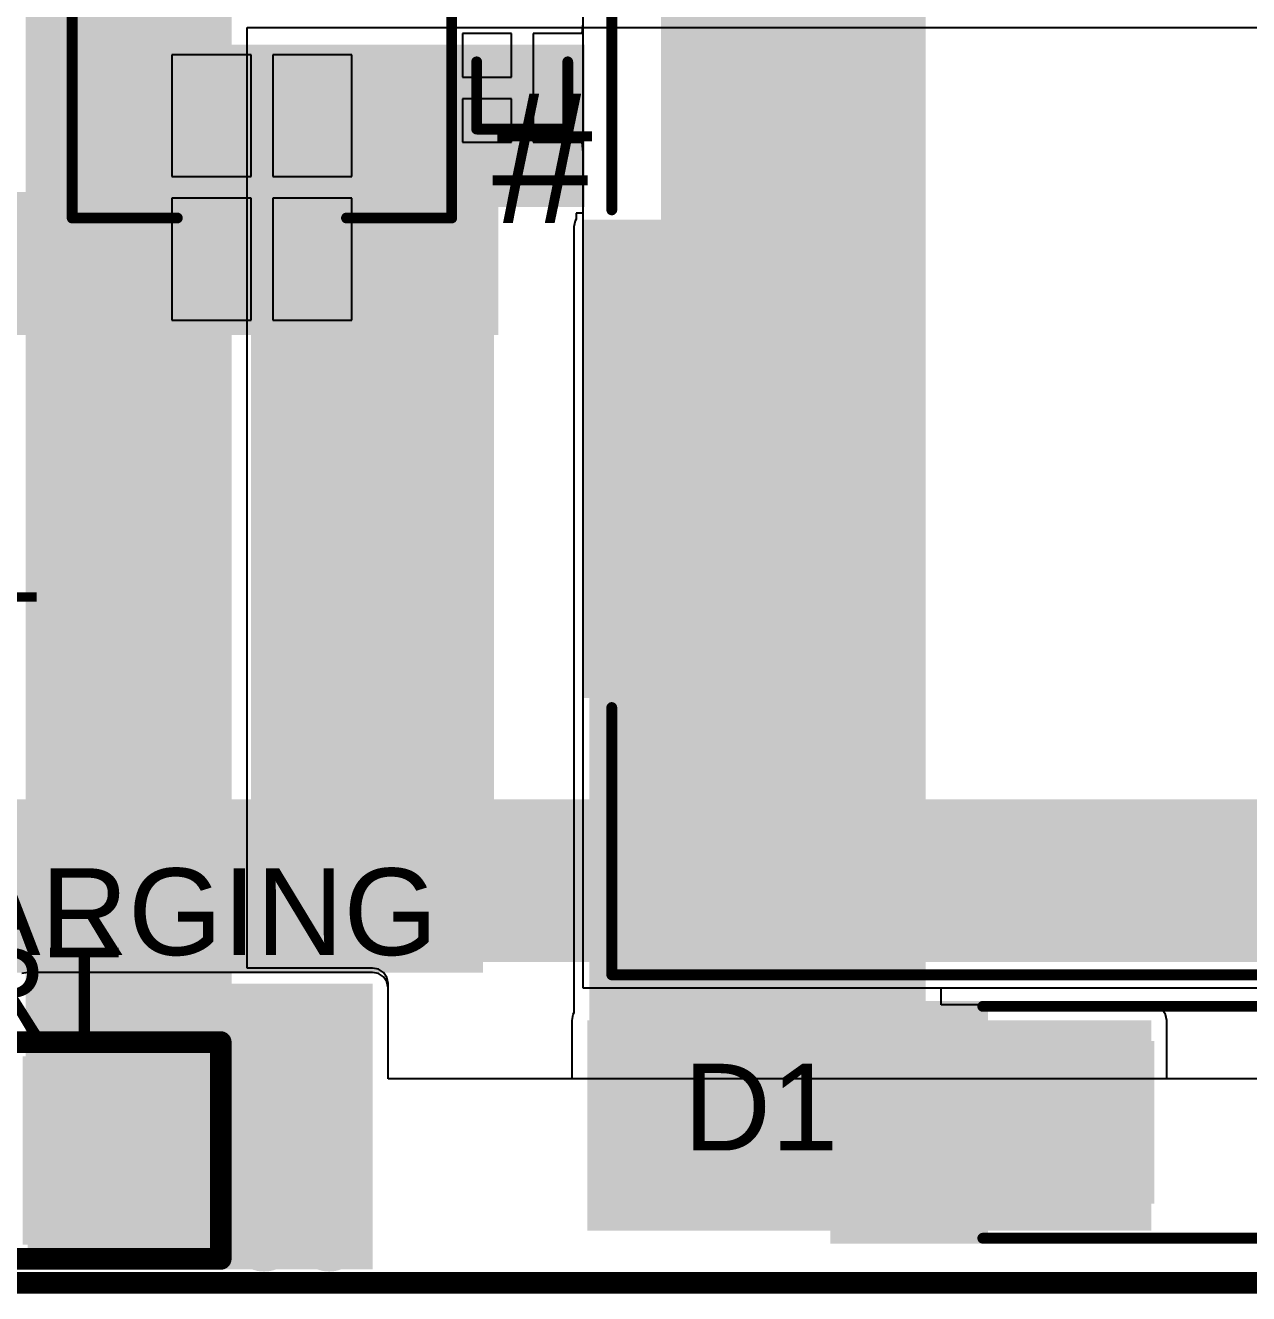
# Model space of a CAD drawing. Header units: millimetres. Extents: x -0.21 to 3.18, y -0.07 to 2.49.
# Drawn here: x 1.701 to 2.265, y -0.065 to 0.52 of the extents above; entities that cross this region are included whole.
import ezdxf

# ---------------------------------------------------------------- set-up
doc = ezdxf.new("R2010")
doc.units = ezdxf.units.MM
doc.header["$MEASUREMENT"] = 0
for name, color, linetype in [('BottomLayer', 5, 'Continuous'), ('BottomSolder', 6, 'Continuous'), ('Mechanical2', 216, 'Continuous'), ('MultiLayer', 9, 'Continuous'), ('PadHoleLayer', 156, 'Continuous'), ('TopLayer', 1, 'Continuous'), ('TopOverlay', 2, 'Continuous'), ('TopPaste', 8, 'Continuous'), ('TopSolder', 216, 'Continuous'), ('ViaHoleLayer', 16, 'Continuous')]:
    doc.layers.add(name, color=color, linetype=linetype)
doc.styles.add('Arial', font='', dxfattribs={"height": 0.2})
doc.styles.get('Arial').set_extended_font_data('Arial')

# ---------------------------------------------------------------- blocks, each defined once
blk = doc.blocks.new('YPRH1204_220M__60')
at = {"layer": 'TopLayer'}
for points in [[(-0.24803, 0.1063), (-0.1378, 0.1063), (-0.1378, -0.1063), (-0.24803, -0.1063)], [(0.1378, 0.1063), (0.24803, 0.1063), (0.24803, -0.1063), (0.1378, -0.1063)]]:
    blk.add_hatch(color=1, dxfattribs=at).paths.add_polyline_path(points)
at = {"layer": 'TopPaste'}
for points in [[(-0.24803, 0.1063), (-0.1378, 0.1063), (-0.1378, -0.1063), (-0.24803, -0.1063)], [(0.1378, 0.1063), (0.24803, 0.1063), (0.24803, -0.1063), (0.1378, -0.1063)]]:
    blk.add_hatch(color=8, dxfattribs=at).paths.add_polyline_path(points)
at = {"layer": 'TopSolder'}
for points in [[(-0.25203, 0.1103), (-0.1338, 0.1103), (-0.1338, -0.1103), (-0.25203, -0.1103)], [(0.1338, 0.1103), (0.25203, 0.1103), (0.25203, -0.1103), (0.1338, -0.1103)]]:
    blk.add_hatch(color=216, dxfattribs=at).paths.add_polyline_path(points)
at = {"layer": 'TopOverlay', "const_width": 0.005}
for points in [[(-0.23861, 0.11474), (-0.23861, 0.238)], [(-0.23861, 0.238), (0.23897, 0.238)], [(0.23897, 0.11523), (0.23897, 0.238)], [(-0.23861, -0.238), (-0.23861, -0.11474)], [(0.23897, -0.238), (0.23897, -0.11523)], [(-0.23861, -0.238), (0.23897, -0.238)]]:
    blk.add_lwpolyline(points, dxfattribs=at)
at = {"layer": 'TopOverlay', "const_width": 0.0025}
for points in [[(-0.23986, 0.238, 1), (-0.23736, 0.238, 1)], [(-0.23986, 0.238, 1), (-0.23736, 0.238, 1)], [(0.23772, 0.238, 1), (0.24022, 0.238, 1)], [(0.23772, 0.238, 1), (0.24022, 0.238, 1)], [(-0.23986, 0.11474, 1), (-0.23736, 0.11474, 1)], [(0.23772, 0.11523, 1), (0.24022, 0.11523, 1)], [(-0.23986, -0.11474, 1), (-0.23736, -0.11474, 1)], [(0.23772, -0.11523, 1), (0.24022, -0.11523, 1)], [(-0.23986, -0.238, 1), (-0.23736, -0.238, 1)], [(-0.23986, -0.238, 1), (-0.23736, -0.238, 1)], [(0.23772, -0.238, 1), (0.24022, -0.238, 1)], [(0.23772, -0.238, 1), (0.24022, -0.238, 1)]]:
    blk.add_lwpolyline(points, format="xyb", close=True, dxfattribs=at)
blk = doc.blocks.new('2P_TH______H____P____75')
at = {"layer": 'BottomLayer'}
blk.add_hatch(color=5, dxfattribs=at).paths.add_polyline_path([(-0.08937, 0.03937), (-0.01063, 0.03937), (-0.01063, -0.03937), (-0.08937, -0.03937)])
h = blk.add_hatch(color=5, dxfattribs=at)
edge = h.paths.add_edge_path()
edge.add_arc((0.05, 0), 0.03937, 0, 360)
at = {"layer": 'BottomSolder'}
blk.add_hatch(color=6, dxfattribs=at).paths.add_polyline_path([(-0.09337, 0.04337), (-0.00663, 0.04337), (-0.00663, -0.04337), (-0.09337, -0.04337)])
h = blk.add_hatch(color=6, dxfattribs=at)
edge = h.paths.add_edge_path()
edge.add_arc((0.05, 0), 0.04337, 0, 360)
at = {"layer": 'MultiLayer'}
blk.add_hatch(color=9, dxfattribs=at).paths.add_polyline_path([(-0.08937, 0.03937), (-0.01063, 0.03937), (-0.01063, -0.03937), (-0.08937, -0.03937)])
h = blk.add_hatch(color=9, dxfattribs=at)
edge = h.paths.add_edge_path()
edge.add_arc((0.05, 0), 0.03937, 0, 360)
at = {"layer": 'PadHoleLayer'}
h = blk.add_hatch(color=156, dxfattribs=at)
edge = h.paths.add_edge_path()
edge.add_arc((-0.05, 0), 0.01969, 0, 360)
h = blk.add_hatch(color=156, dxfattribs=at)
edge = h.paths.add_edge_path()
edge.add_arc((0.05, 0), 0.01969, 0, 360)
at = {"layer": 'TopLayer'}
blk.add_hatch(color=1, dxfattribs=at).paths.add_polyline_path([(-0.08937, 0.03937), (-0.01063, 0.03937), (-0.01063, -0.03937), (-0.08937, -0.03937)])
h = blk.add_hatch(color=1, dxfattribs=at)
edge = h.paths.add_edge_path()
edge.add_arc((0.05, 0), 0.03937, 0, 360)
at = {"layer": 'TopSolder'}
blk.add_hatch(color=216, dxfattribs=at).paths.add_polyline_path([(-0.09337, 0.04337), (-0.00663, 0.04337), (-0.00663, -0.04337), (-0.09337, -0.04337)])
h = blk.add_hatch(color=216, dxfattribs=at)
edge = h.paths.add_edge_path()
edge.add_arc((0.05, 0), 0.04337, 0, 360)
at = {"layer": 'TopOverlay', "const_width": 0.01}
for points in [[(0.098, 0.05), (-0.098, 0.05)], [(-0.098, 0.05), (-0.098, -0.05)], [(0.098, 0.05), (0.098, -0.05)], [(0.098, -0.05), (-0.098, -0.05)]]:
    blk.add_lwpolyline(points, dxfattribs=at)
at = {"layer": 'TopOverlay', "const_width": 0.005}
for points in [[(-0.1005, 0.05, 1), (-0.0955, 0.05, 1)], [(-0.1005, 0.05, 1), (-0.0955, 0.05, 1)], [(0.0955, 0.05, 1), (0.1005, 0.05, 1)], [(0.0955, 0.05, 1), (0.1005, 0.05, 1)], [(-0.1005, -0.05, 1), (-0.0955, -0.05, 1)], [(-0.1005, -0.05, 1), (-0.0955, -0.05, 1)], [(0.0955, -0.05, 1), (0.1005, -0.05, 1)], [(0.0955, -0.05, 1), (0.1005, -0.05, 1)]]:
    blk.add_lwpolyline(points, format="xyb", close=True, dxfattribs=at)
blk = doc.blocks.new('SMA_82')
at = {"layer": 'TopLayer'}
for points in [[(-0.12795, 0.03346), (-0.02953, 0.03346), (-0.02953, -0.03346), (-0.12795, -0.03346)], [(0.02953, 0.03346), (0.12795, 0.03346), (0.12795, -0.03346), (0.02953, -0.03346)]]:
    blk.add_hatch(color=1, dxfattribs=at).paths.add_polyline_path(points)
at = {"layer": 'TopOverlay'}
for points in [[(-0.175, -0.05597), (-0.12906, -0.05597), (-0.12906, 0.05598), (-0.175, 0.05598)], [(-0.12992, 0.03637), (-0.1022, 0.03637), (-0.1022, 0.05598), (-0.12992, 0.05598)], [(-0.12992, -0.05598), (-0.1022, -0.05598), (-0.1022, -0.03638), (-0.12992, -0.03638)]]:
    blk.add_hatch(color=2, dxfattribs=at).paths.add_polyline_path(points)
at = {"layer": 'TopPaste'}
for points in [[(-0.12795, 0.03346), (-0.02953, 0.03346), (-0.02953, -0.03346), (-0.12795, -0.03346)], [(0.02953, 0.03346), (0.12795, 0.03346), (0.12795, -0.03346), (0.02953, -0.03346)]]:
    blk.add_hatch(color=8, dxfattribs=at).paths.add_polyline_path(points)
at = {"layer": 'TopSolder'}
for points in [[(-0.13195, 0.03746), (-0.02553, 0.03746), (-0.02553, -0.03746), (-0.13195, -0.03746)], [(0.02553, 0.03746), (0.13195, 0.03746), (0.13195, -0.03746), (0.02553, -0.03746)]]:
    blk.add_hatch(color=216, dxfattribs=at).paths.add_polyline_path(points)
at = {"layer": 'TopOverlay', "const_width": 0.005}
for points in [[(-0.10465, 0.05345), (0.08115, 0.05345)], [(0.08115, 0.03985), (0.08115, 0.05345)], [(0.08115, -0.05345), (0.08115, -0.03985)], [(-0.10465, -0.05345), (0.08115, -0.05345)]]:
    blk.add_lwpolyline(points, dxfattribs=at)
at = {"layer": 'TopOverlay', "const_width": 0.0025}
for points in [[(-0.1059, 0.05345, 1), (-0.1034, 0.05345, 1)], [(0.0799, 0.05345, 1), (0.0824, 0.05345, 1)], [(0.0799, 0.05345, 1), (0.0824, 0.05345, 1)], [(0.0799, 0.03985, 1), (0.0824, 0.03985, 1)], [(0.0799, -0.03985, 1), (0.0824, -0.03985, 1)], [(-0.1059, -0.05345, 1), (-0.1034, -0.05345, 1)], [(0.0799, -0.05345, 1), (0.0824, -0.05345, 1)], [(0.0799, -0.05345, 1), (0.0824, -0.05345, 1)]]:
    blk.add_lwpolyline(points, format="xyb", close=True, dxfattribs=at)
blk = doc.blocks.new('C___0603_131')
at = {"layer": 'TopLayer'}
for points in [[(-0.015, 0.0175), (-0.015, -0.0175), (-0.045, -0.0175), (-0.045, 0.0175)], [(0.045, 0.0175), (0.045, -0.0175), (0.015, -0.0175), (0.015, 0.0175)]]:
    blk.add_hatch(color=1, dxfattribs=at).paths.add_polyline_path(points)
at = {"layer": 'TopPaste'}
for points in [[(-0.015, 0.0175), (-0.015, -0.0175), (-0.045, -0.0175), (-0.045, 0.0175)], [(0.045, 0.0175), (0.045, -0.0175), (0.015, -0.0175), (0.015, 0.0175)]]:
    blk.add_hatch(color=8, dxfattribs=at).paths.add_polyline_path(points)
at = {"layer": 'TopSolder'}
for points in [[(-0.01264, 0.01986), (-0.01264, -0.01986), (-0.04736, -0.01986), (-0.04736, 0.01986)], [(0.04736, 0.01986), (0.04736, -0.01986), (0.01264, -0.01986), (0.01264, 0.01986)]]:
    blk.add_hatch(color=216, dxfattribs=at).paths.add_polyline_path(points)
at = {"layer": 'TopOverlay', "const_width": 0.005}
for points in [[(-0.049, 0.021), (-0.049, -0.021)], [(-0.049, 0.021), (-0.018, 0.021)], [(0.018, 0.021), (0.049, 0.021)], [(0.049, 0.021), (0.049, -0.021)], [(-0.049, -0.021), (-0.018, -0.021)], [(0.018, -0.021), (0.049, -0.021)]]:
    blk.add_lwpolyline(points, dxfattribs=at)
at = {"layer": 'TopOverlay', "const_width": 0.0025}
for points in [[(-0.05025, 0.021, 1), (-0.04775, 0.021, 1)], [(-0.05025, 0.021, 1), (-0.04775, 0.021, 1)], [(-0.01925, 0.021, 1), (-0.01675, 0.021, 1)], [(0.01675, 0.021, 1), (0.01925, 0.021, 1)], [(0.04775, 0.021, 1), (0.05025, 0.021, 1)], [(0.04775, 0.021, 1), (0.05025, 0.021, 1)], [(-0.05025, -0.021, 1), (-0.04775, -0.021, 1)], [(-0.05025, -0.021, 1), (-0.04775, -0.021, 1)], [(-0.01925, -0.021, 1), (-0.01675, -0.021, 1)], [(0.01675, -0.021, 1), (0.01925, -0.021, 1)], [(0.04775, -0.021, 1), (0.05025, -0.021, 1)], [(0.04775, -0.021, 1), (0.05025, -0.021, 1)]]:
    blk.add_lwpolyline(points, format="xyb", close=True, dxfattribs=at)
blk = doc.blocks.new('RVT1E100M0405__132')
at = {"layer": 'TopLayer'}
for points in [[(-0.12205, 0.0315), (-0.01969, 0.0315), (-0.01969, -0.0315), (-0.12205, -0.0315)], [(0.01969, 0.0315), (0.12205, 0.0315), (0.12205, -0.0315), (0.01969, -0.0315)]]:
    blk.add_hatch(color=1, dxfattribs=at).paths.add_polyline_path(points)
at = {"layer": 'TopPaste'}
for points in [[(-0.12205, 0.0315), (-0.01969, 0.0315), (-0.01969, -0.0315), (-0.12205, -0.0315)], [(0.01969, 0.0315), (0.12205, 0.0315), (0.12205, -0.0315), (0.01969, -0.0315)]]:
    blk.add_hatch(color=8, dxfattribs=at).paths.add_polyline_path(points)
at = {"layer": 'TopSolder'}
for points in [[(-0.12605, 0.0355), (-0.01569, 0.0355), (-0.01569, -0.0355), (-0.12605, -0.0355)], [(0.01569, 0.0355), (0.12605, 0.0355), (0.12605, -0.0355), (0.01569, -0.0355)]]:
    blk.add_hatch(color=216, dxfattribs=at).paths.add_polyline_path(points)
at = {"layer": 'TopOverlay', "const_width": 0.005}
for points in [[(-0.085, 0.06), (-0.0575, 0.0875)], [(-0.05, 0.0875), (-0.0575, 0.0875)], [(0.085, 0.0875), (-0.05, 0.0875)], [(0.085, 0.039), (0.085, 0.0875)], [(-0.108, 0.037), (-0.108, 0.065)], [(-0.085, 0.038), (-0.085, 0.06)], [(-0.094, 0.051), (-0.122, 0.051)], [(-0.085, -0.06), (-0.085, -0.038)], [(0.085, -0.0875), (0.085, -0.039)], [(-0.0575, -0.0875), (-0.085, -0.06)], [(-0.05, -0.0875), (-0.0575, -0.0875)], [(0.085, -0.0875), (-0.05, -0.0875)]]:
    blk.add_lwpolyline(points, dxfattribs=at)
at = {"layer": 'TopOverlay', "const_width": 0.0025}
for points in [[(-0.05875, 0.0875, 1), (-0.05625, 0.0875, 1)], [(-0.05875, 0.0875, 1), (-0.05625, 0.0875, 1)], [(-0.05125, 0.0875, 1), (-0.04875, 0.0875, 1)], [(-0.05125, 0.0875, 1), (-0.04875, 0.0875, 1)], [(0.08375, 0.0875, 1), (0.08625, 0.0875, 1)], [(0.08375, 0.0875, 1), (0.08625, 0.0875, 1)], [(-0.10925, 0.065, 1), (-0.10675, 0.065, 1)], [(-0.08625, 0.06, 1), (-0.08375, 0.06, 1)], [(-0.08625, 0.06, 1), (-0.08375, 0.06, 1)], [(-0.12325, 0.051, 1), (-0.12075, 0.051, 1)], [(-0.09525, 0.051, 1), (-0.09275, 0.051, 1)], [(0.08375, 0.039, 1), (0.08625, 0.039, 1)], [(-0.10925, 0.037, 1), (-0.10675, 0.037, 1)], [(-0.08625, 0.038, 1), (-0.08375, 0.038, 1)], [(-0.08625, -0.038, 1), (-0.08375, -0.038, 1)], [(0.08375, -0.039, 1), (0.08625, -0.039, 1)], [(-0.08625, -0.06, 1), (-0.08375, -0.06, 1)], [(-0.08625, -0.06, 1), (-0.08375, -0.06, 1)], [(-0.05875, -0.0875, 1), (-0.05625, -0.0875, 1)], [(-0.05875, -0.0875, 1), (-0.05625, -0.0875, 1)], [(-0.05125, -0.0875, 1), (-0.04875, -0.0875, 1)], [(-0.05125, -0.0875, 1), (-0.04875, -0.0875, 1)], [(0.08375, -0.0875, 1), (0.08625, -0.0875, 1)], [(0.08375, -0.0875, 1), (0.08625, -0.0875, 1)]]:
    blk.add_lwpolyline(points, format="xyb", close=True, dxfattribs=at)

msp = doc.modelspace()

# ---------------------------------------------------------------- hatches: boundary and pattern name
at = {"layer": 'BottomLayer'}
for points in [[(1.701, -0.04), (1.796, -0.04), (1.796, 0.637), (1.701, 0.637)], [(1.917, 0.486), (1.805, 0.486), (1.805, 0.107), (1.917, 0.107)], [(2.376, 0.163), (1.804, 0.163), (1.804, 0.088), (2.376, 0.088)], [(1.702, 0.078), (1.702, -0.05372), (1.861, -0.05372), (1.861, 0.078)]]:
    msp.add_hatch(color=5, dxfattribs=at).paths.add_polyline_path(points)
h = msp.add_hatch(color=5, dxfattribs=at)
edge = h.paths.add_edge_path()
edge.add_arc((1.859, 0.471), 0.01181, 0, 360)
h = msp.add_hatch(color=5, dxfattribs=at)
edge = h.paths.add_edge_path()
edge.add_arc((1.889, 0.471), 0.01181, 0, 360)
h = msp.add_hatch(color=5, dxfattribs=at)
edge = h.paths.add_edge_path()
edge.add_arc((1.859, 0.435), 0.01181, 0, 360)
h = msp.add_hatch(color=5, dxfattribs=at)
edge = h.paths.add_edge_path()
edge.add_arc((1.889, 0.435), 0.01181, 0, 360)
h = msp.add_hatch(color=5, dxfattribs=at)
edge = h.paths.add_edge_path()
edge.add_arc((1.859, 0.399), 0.01181, 0, 360)
h = msp.add_hatch(color=5, dxfattribs=at)
edge = h.paths.add_edge_path()
edge.add_arc((1.889, 0.399), 0.01181, 0, 360)
h = msp.add_hatch(color=5, dxfattribs=at)
edge = h.paths.add_edge_path()
edge.add_arc((1.819, 0.123), 0.01181, 0, 360)
h = msp.add_hatch(color=5, dxfattribs=at)
edge = h.paths.add_edge_path()
edge.add_arc((1.855, 0.123), 0.01181, 0, 360)
h = msp.add_hatch(color=5, dxfattribs=at)
edge = h.paths.add_edge_path()
edge.add_arc((1.891, 0.123), 0.01181, 0, 360)
h = msp.add_hatch(color=5, dxfattribs=at)
edge = h.paths.add_edge_path()
edge.add_arc((1.718, 0.062), 0.01181, 0, 360)
h = msp.add_hatch(color=5, dxfattribs=at)
edge = h.paths.add_edge_path()
edge.add_arc((1.747, 0.062), 0.01181, 0, 360)
h = msp.add_hatch(color=5, dxfattribs=at)
edge = h.paths.add_edge_path()
edge.add_arc((1.776, 0.062), 0.01181, 0, 360)
h = msp.add_hatch(color=5, dxfattribs=at)
edge = h.paths.add_edge_path()
edge.add_arc((1.811, 0.06), 0.01181, 0, 360)
h = msp.add_hatch(color=5, dxfattribs=at)
edge = h.paths.add_edge_path()
edge.add_arc((1.841, 0.06), 0.01181, 0, 360)
h = msp.add_hatch(color=5, dxfattribs=at)
edge = h.paths.add_edge_path()
edge.add_arc((1.811, 0.027), 0.01181, 0, 360)
h = msp.add_hatch(color=5, dxfattribs=at)
edge = h.paths.add_edge_path()
edge.add_arc((1.841, 0.027), 0.01181, 0, 360)
h = msp.add_hatch(color=5, dxfattribs=at)
edge = h.paths.add_edge_path()
edge.add_arc((1.811, -0.006), 0.01181, 0, 360)
h = msp.add_hatch(color=5, dxfattribs=at)
edge = h.paths.add_edge_path()
edge.add_arc((1.841, -0.006), 0.01181, 0, 360)
h = msp.add_hatch(color=5, dxfattribs=at)
edge = h.paths.add_edge_path()
edge.add_arc((1.811, -0.039), 0.01181, 0, 360)
h = msp.add_hatch(color=5, dxfattribs=at)
edge = h.paths.add_edge_path()
edge.add_arc((1.841, -0.039), 0.01181, 0, 360)
at = {"layer": 'BottomSolder'}
h = msp.add_hatch(color=6, dxfattribs=at)
edge = h.paths.add_edge_path()
edge.add_arc((1.859, 0.471), 0.01581, 0, 360)
h = msp.add_hatch(color=6, dxfattribs=at)
edge = h.paths.add_edge_path()
edge.add_arc((1.889, 0.471), 0.01581, 0, 360)
h = msp.add_hatch(color=6, dxfattribs=at)
edge = h.paths.add_edge_path()
edge.add_arc((1.859, 0.435), 0.01581, 0, 360)
h = msp.add_hatch(color=6, dxfattribs=at)
edge = h.paths.add_edge_path()
edge.add_arc((1.889, 0.435), 0.01581, 0, 360)
h = msp.add_hatch(color=6, dxfattribs=at)
edge = h.paths.add_edge_path()
edge.add_arc((1.859, 0.399), 0.01581, 0, 360)
h = msp.add_hatch(color=6, dxfattribs=at)
edge = h.paths.add_edge_path()
edge.add_arc((1.889, 0.399), 0.01581, 0, 360)
h = msp.add_hatch(color=6, dxfattribs=at)
edge = h.paths.add_edge_path()
edge.add_arc((1.819, 0.123), 0.01581, 0, 360)
h = msp.add_hatch(color=6, dxfattribs=at)
edge = h.paths.add_edge_path()
edge.add_arc((1.855, 0.123), 0.01581, 0, 360)
h = msp.add_hatch(color=6, dxfattribs=at)
edge = h.paths.add_edge_path()
edge.add_arc((1.891, 0.123), 0.01581, 0, 360)
h = msp.add_hatch(color=6, dxfattribs=at)
edge = h.paths.add_edge_path()
edge.add_arc((1.718, 0.062), 0.01581, 0, 360)
h = msp.add_hatch(color=6, dxfattribs=at)
edge = h.paths.add_edge_path()
edge.add_arc((1.747, 0.062), 0.01581, 0, 360)
h = msp.add_hatch(color=6, dxfattribs=at)
edge = h.paths.add_edge_path()
edge.add_arc((1.776, 0.062), 0.01581, 0, 360)
h = msp.add_hatch(color=6, dxfattribs=at)
edge = h.paths.add_edge_path()
edge.add_arc((1.811, 0.06), 0.01581, 0, 360)
h = msp.add_hatch(color=6, dxfattribs=at)
edge = h.paths.add_edge_path()
edge.add_arc((1.841, 0.06), 0.01581, 0, 360)
h = msp.add_hatch(color=6, dxfattribs=at)
edge = h.paths.add_edge_path()
edge.add_arc((1.811, 0.027), 0.01581, 0, 360)
h = msp.add_hatch(color=6, dxfattribs=at)
edge = h.paths.add_edge_path()
edge.add_arc((1.841, 0.027), 0.01581, 0, 360)
h = msp.add_hatch(color=6, dxfattribs=at)
edge = h.paths.add_edge_path()
edge.add_arc((1.811, -0.006), 0.01581, 0, 360)
h = msp.add_hatch(color=6, dxfattribs=at)
edge = h.paths.add_edge_path()
edge.add_arc((1.841, -0.006), 0.01581, 0, 360)
h = msp.add_hatch(color=6, dxfattribs=at)
edge = h.paths.add_edge_path()
edge.add_arc((1.811, -0.039), 0.01581, 0, 360)
h = msp.add_hatch(color=6, dxfattribs=at)
edge = h.paths.add_edge_path()
edge.add_arc((1.841, -0.039), 0.01581, 0, 360)
at = {"layer": 'TopLayer'}
for points in [[(1.994, -0.014), (2.036, -0.014), (2.036, 0.624), (1.994, 0.624)], [(1.999, 0.057), (2.116, 0.057), (2.116, 0.544), (1.999, 0.544)], [(1.707, 0.436), (1.959, 0.436), (1.959, 0.511), (1.707, 0.511)], [(1.352, 0.377), (1.919, 0.377), (1.919, 0.443), (1.352, 0.443)], [(1.961, -0.025), (2.075, -0.025), (2.075, 0.427), (1.961, 0.427)], [(1.912, 0.083), (1.912, 0.163), (1.571, 0.163), (1.571, 0.083)], [(1.702, 0.076), (1.702, -0.05372), (1.861, -0.05372), (1.861, 0.076)], [(1.96, -0.036), (2.22, -0.036), (2.22, 0.061), (1.96, 0.061)]]:
    msp.add_hatch(color=1, dxfattribs=at).paths.add_polyline_path(points)
h = msp.add_hatch(color=1, dxfattribs=at)
edge = h.paths.add_edge_path()
edge.add_arc((1.859, 0.471), 0.01181, 0, 360)
h = msp.add_hatch(color=1, dxfattribs=at)
edge = h.paths.add_edge_path()
edge.add_arc((1.889, 0.471), 0.01181, 0, 360)
h = msp.add_hatch(color=1, dxfattribs=at)
edge = h.paths.add_edge_path()
edge.add_arc((1.859, 0.435), 0.01181, 0, 360)
h = msp.add_hatch(color=1, dxfattribs=at)
edge = h.paths.add_edge_path()
edge.add_arc((1.889, 0.435), 0.01181, 0, 360)
h = msp.add_hatch(color=1, dxfattribs=at)
edge = h.paths.add_edge_path()
edge.add_arc((1.859, 0.399), 0.01181, 0, 360)
h = msp.add_hatch(color=1, dxfattribs=at)
edge = h.paths.add_edge_path()
edge.add_arc((1.889, 0.399), 0.01181, 0, 360)
h = msp.add_hatch(color=1, dxfattribs=at)
edge = h.paths.add_edge_path()
edge.add_arc((1.819, 0.123), 0.01181, 0, 360)
h = msp.add_hatch(color=1, dxfattribs=at)
edge = h.paths.add_edge_path()
edge.add_arc((1.855, 0.123), 0.01181, 0, 360)
h = msp.add_hatch(color=1, dxfattribs=at)
edge = h.paths.add_edge_path()
edge.add_arc((1.891, 0.123), 0.01181, 0, 360)
h = msp.add_hatch(color=1, dxfattribs=at)
edge = h.paths.add_edge_path()
edge.add_arc((1.718, 0.062), 0.01181, 0, 360)
h = msp.add_hatch(color=1, dxfattribs=at)
edge = h.paths.add_edge_path()
edge.add_arc((1.747, 0.062), 0.01181, 0, 360)
h = msp.add_hatch(color=1, dxfattribs=at)
edge = h.paths.add_edge_path()
edge.add_arc((1.776, 0.062), 0.01181, 0, 360)
h = msp.add_hatch(color=1, dxfattribs=at)
edge = h.paths.add_edge_path()
edge.add_arc((1.811, 0.06), 0.01181, 0, 360)
h = msp.add_hatch(color=1, dxfattribs=at)
edge = h.paths.add_edge_path()
edge.add_arc((1.841, 0.06), 0.01181, 0, 360)
h = msp.add_hatch(color=1, dxfattribs=at)
edge = h.paths.add_edge_path()
edge.add_arc((1.811, 0.027), 0.01181, 0, 360)
h = msp.add_hatch(color=1, dxfattribs=at)
edge = h.paths.add_edge_path()
edge.add_arc((1.841, 0.027), 0.01181, 0, 360)
h = msp.add_hatch(color=1, dxfattribs=at)
edge = h.paths.add_edge_path()
edge.add_arc((1.811, -0.006), 0.01181, 0, 360)
h = msp.add_hatch(color=1, dxfattribs=at)
edge = h.paths.add_edge_path()
edge.add_arc((1.841, -0.006), 0.01181, 0, 360)
h = msp.add_hatch(color=1, dxfattribs=at)
edge = h.paths.add_edge_path()
edge.add_arc((1.811, -0.039), 0.01181, 0, 360)
h = msp.add_hatch(color=1, dxfattribs=at)
edge = h.paths.add_edge_path()
edge.add_arc((1.841, -0.039), 0.01181, 0, 360)
at = {"layer": 'TopSolder'}
h = msp.add_hatch(color=216, dxfattribs=at)
edge = h.paths.add_edge_path()
edge.add_arc((1.859, 0.471), 0.01581, 0, 360)
h = msp.add_hatch(color=216, dxfattribs=at)
edge = h.paths.add_edge_path()
edge.add_arc((1.889, 0.471), 0.01581, 0, 360)
h = msp.add_hatch(color=216, dxfattribs=at)
edge = h.paths.add_edge_path()
edge.add_arc((1.859, 0.435), 0.01581, 0, 360)
h = msp.add_hatch(color=216, dxfattribs=at)
edge = h.paths.add_edge_path()
edge.add_arc((1.889, 0.435), 0.01581, 0, 360)
h = msp.add_hatch(color=216, dxfattribs=at)
edge = h.paths.add_edge_path()
edge.add_arc((1.859, 0.399), 0.01581, 0, 360)
h = msp.add_hatch(color=216, dxfattribs=at)
edge = h.paths.add_edge_path()
edge.add_arc((1.889, 0.399), 0.01581, 0, 360)
h = msp.add_hatch(color=216, dxfattribs=at)
edge = h.paths.add_edge_path()
edge.add_arc((1.819, 0.123), 0.01581, 0, 360)
h = msp.add_hatch(color=216, dxfattribs=at)
edge = h.paths.add_edge_path()
edge.add_arc((1.855, 0.123), 0.01581, 0, 360)
h = msp.add_hatch(color=216, dxfattribs=at)
edge = h.paths.add_edge_path()
edge.add_arc((1.891, 0.123), 0.01581, 0, 360)
h = msp.add_hatch(color=216, dxfattribs=at)
edge = h.paths.add_edge_path()
edge.add_arc((1.718, 0.062), 0.01581, 0, 360)
h = msp.add_hatch(color=216, dxfattribs=at)
edge = h.paths.add_edge_path()
edge.add_arc((1.747, 0.062), 0.01581, 0, 360)
h = msp.add_hatch(color=216, dxfattribs=at)
edge = h.paths.add_edge_path()
edge.add_arc((1.776, 0.062), 0.01581, 0, 360)
h = msp.add_hatch(color=216, dxfattribs=at)
edge = h.paths.add_edge_path()
edge.add_arc((1.811, 0.06), 0.01581, 0, 360)
h = msp.add_hatch(color=216, dxfattribs=at)
edge = h.paths.add_edge_path()
edge.add_arc((1.841, 0.06), 0.01581, 0, 360)
h = msp.add_hatch(color=216, dxfattribs=at)
edge = h.paths.add_edge_path()
edge.add_arc((1.811, 0.027), 0.01581, 0, 360)
h = msp.add_hatch(color=216, dxfattribs=at)
edge = h.paths.add_edge_path()
edge.add_arc((1.841, 0.027), 0.01581, 0, 360)
h = msp.add_hatch(color=216, dxfattribs=at)
edge = h.paths.add_edge_path()
edge.add_arc((1.811, -0.006), 0.01581, 0, 360)
h = msp.add_hatch(color=216, dxfattribs=at)
edge = h.paths.add_edge_path()
edge.add_arc((1.841, -0.006), 0.01581, 0, 360)
h = msp.add_hatch(color=216, dxfattribs=at)
edge = h.paths.add_edge_path()
edge.add_arc((1.811, -0.039), 0.01581, 0, 360)
h = msp.add_hatch(color=216, dxfattribs=at)
edge = h.paths.add_edge_path()
edge.add_arc((1.841, -0.039), 0.01581, 0, 360)
at = {"layer": 'ViaHoleLayer'}
h = msp.add_hatch(color=16, dxfattribs=at)
edge = h.paths.add_edge_path()
edge.add_arc((1.859, 0.471), 0.00591, 0, 360)
h = msp.add_hatch(color=16, dxfattribs=at)
edge = h.paths.add_edge_path()
edge.add_arc((1.889, 0.471), 0.00591, 0, 360)
h = msp.add_hatch(color=16, dxfattribs=at)
edge = h.paths.add_edge_path()
edge.add_arc((1.859, 0.435), 0.00591, 0, 360)
h = msp.add_hatch(color=16, dxfattribs=at)
edge = h.paths.add_edge_path()
edge.add_arc((1.889, 0.435), 0.00591, 0, 360)
h = msp.add_hatch(color=16, dxfattribs=at)
edge = h.paths.add_edge_path()
edge.add_arc((1.859, 0.399), 0.00591, 0, 360)
h = msp.add_hatch(color=16, dxfattribs=at)
edge = h.paths.add_edge_path()
edge.add_arc((1.889, 0.399), 0.00591, 0, 360)
h = msp.add_hatch(color=16, dxfattribs=at)
edge = h.paths.add_edge_path()
edge.add_arc((1.819, 0.123), 0.00591, 0, 360)
h = msp.add_hatch(color=16, dxfattribs=at)
edge = h.paths.add_edge_path()
edge.add_arc((1.855, 0.123), 0.00591, 0, 360)
h = msp.add_hatch(color=16, dxfattribs=at)
edge = h.paths.add_edge_path()
edge.add_arc((1.891, 0.123), 0.00591, 0, 360)
h = msp.add_hatch(color=16, dxfattribs=at)
edge = h.paths.add_edge_path()
edge.add_arc((1.718, 0.062), 0.00591, 0, 360)
h = msp.add_hatch(color=16, dxfattribs=at)
edge = h.paths.add_edge_path()
edge.add_arc((1.747, 0.062), 0.00591, 0, 360)
h = msp.add_hatch(color=16, dxfattribs=at)
edge = h.paths.add_edge_path()
edge.add_arc((1.776, 0.062), 0.00591, 0, 360)
h = msp.add_hatch(color=16, dxfattribs=at)
edge = h.paths.add_edge_path()
edge.add_arc((1.811, 0.06), 0.00591, 0, 360)
h = msp.add_hatch(color=16, dxfattribs=at)
edge = h.paths.add_edge_path()
edge.add_arc((1.841, 0.06), 0.00591, 0, 360)
h = msp.add_hatch(color=16, dxfattribs=at)
edge = h.paths.add_edge_path()
edge.add_arc((1.811, 0.027), 0.00591, 0, 360)
h = msp.add_hatch(color=16, dxfattribs=at)
edge = h.paths.add_edge_path()
edge.add_arc((1.841, 0.027), 0.00591, 0, 360)
h = msp.add_hatch(color=16, dxfattribs=at)
edge = h.paths.add_edge_path()
edge.add_arc((1.811, -0.006), 0.00591, 0, 360)
h = msp.add_hatch(color=16, dxfattribs=at)
edge = h.paths.add_edge_path()
edge.add_arc((1.841, -0.006), 0.00591, 0, 360)
h = msp.add_hatch(color=16, dxfattribs=at)
edge = h.paths.add_edge_path()
edge.add_arc((1.811, -0.039), 0.00591, 0, 360)
h = msp.add_hatch(color=16, dxfattribs=at)
edge = h.paths.add_edge_path()
edge.add_arc((1.841, -0.039), 0.00591, 0, 360)

# ---------------------------------------------------------------- linework, layer by layer
at = {"layer": 'BottomLayer'}
for p, q in [((1.80314, 0.08514), (1.80314, 0.51886)), ((1.80314, 0.51886), (2.457, 0.51886)), ((1.861, 0.08514), (1.80314, 0.08514)), ((1.86373, 0.08459), (1.861, 0.08514)), ((1.86605, 0.08305), (1.86373, 0.08459)), ((1.86759, 0.08073), (1.86605, 0.08305)), ((1.86814, 0.078), (1.86759, 0.08073)), ((1.86814, 0.034), (1.86814, 0.078)), ((2.46586, 0.034), (1.86814, 0.034))]:
    msp.add_line(p, q, dxfattribs=at)
at = {"layer": 'Mechanical2', "const_width": 0.01}
msp.add_lwpolyline([(-0.059, -0.06), (3.09061, -0.06)], dxfattribs=at)
at = {"layer": 'TopLayer'}
for p, q in [((1.958, 0.56), (1.958, 0.076)), ((1.958, 0.52079), (1.9575, 0.516)), ((1.925, 0.516), (1.9025, 0.516)), ((1.9025, 0.516), (1.9025, 0.496)), ((1.925, 0.496), (1.925, 0.516)), ((1.953, 0.516), (1.935, 0.516)), ((1.935, 0.516), (1.935, 0.491)), ((1.9575, 0.516), (1.953, 0.516)), ((1.805, 0.50631), (1.7685, 0.50631)), ((1.7685, 0.50631), (1.7685, 0.45013)), ((1.805, 0.45013), (1.805, 0.50631)), ((1.8515, 0.50631), (1.815, 0.50631)), ((1.815, 0.50631), (1.815, 0.45013)), ((1.8515, 0.45013), (1.8515, 0.50631)), ((1.9025, 0.496), (1.925, 0.496)), ((1.925, 0.486), (1.9025, 0.486)), ((1.9025, 0.486), (1.9025, 0.466)), ((1.925, 0.466), (1.925, 0.486)), ((1.935, 0.491), (1.935, 0.466)), ((1.9025, 0.466), (1.925, 0.466)), ((1.935, 0.466), (1.9575, 0.466)), ((1.9575, 0.466), (1.958, 0.46121)), ((1.958, 0.46121), (1.958, 0.43341)), ((1.7685, 0.45013), (1.805, 0.45013)), ((1.815, 0.45013), (1.8515, 0.45013)), ((1.805, 0.44013), (1.7685, 0.44013)), ((1.7685, 0.44013), (1.7685, 0.38395)), ((1.805, 0.38395), (1.805, 0.44013)), ((1.8515, 0.44013), (1.815, 0.44013)), ((1.815, 0.44013), (1.815, 0.38395)), ((1.8515, 0.38395), (1.8515, 0.44013)), ((1.95783, 0.4333), (1.95488, 0.4333)), ((1.95488, 0.4333), (1.95488, 0.43044)), ((1.958, 0.43341), (1.95783, 0.4333)), ((1.95441, 0.42973), (1.95386, 0.427)), ((1.95386, 0.427), (1.95386, 0.06441)), ((1.95488, 0.43044), (1.95441, 0.42973)), ((1.7685, 0.38395), (1.805, 0.38395)), ((1.815, 0.38395), (1.8515, 0.38395)), ((1.702, 0.08314), (1.69927, 0.08259)), ((1.861, 0.08314), (1.702, 0.08314)), ((1.86373, 0.08259), (1.861, 0.08314)), ((1.86605, 0.08105), (1.86373, 0.08259)), ((1.86759, 0.07873), (1.86605, 0.08105)), ((1.86814, 0.076), (1.86759, 0.07873)), ((1.86814, 0.034), (1.86814, 0.076)), ((1.958, 0.076), (2.463, 0.076)), ((2.12314, 0.06814), (2.12314, 0.076)), ((2.12314, 0.076), (2.463, 0.076)), ((1.95386, 0.06441), (1.95341, 0.06373)), ((2.22, 0.06814), (2.12314, 0.06814)), ((2.22273, 0.06759), (2.22, 0.06814)), ((2.22505, 0.06605), (2.22273, 0.06759)), ((2.22659, 0.06373), (2.22505, 0.06605)), ((1.95341, 0.06373), (1.95286, 0.061)), ((1.95286, 0.061), (1.95286, 0.034)), ((2.22714, 0.061), (2.22659, 0.06373)), ((2.22714, 0.034), (2.22714, 0.061)), ((1.95286, 0.034), (1.86814, 0.034)), ((2.26653, 0.034), (2.22714, 0.034))]:
    msp.add_line(p, q, dxfattribs=at)

# ---------------------------------------------------------------- block references
for name, p, rotation in [('RVT1E100M0405__132', (1.81, 0.516), 270), ('C___0603_131', (1.93, 0.521), 90), ('2P_TH______H____P____75', (1.693, 0.001), 180)]:
    msp.add_blockref(name, p, dxfattribs=dict(rotation=rotation))
for name, p in [('YPRH1204_220M__60', (2.20991, 0.32)), ('SMA_82', (2.247, 0.014))]:
    msp.add_blockref(name, p)

# ---------------------------------------------------------------- texts
at = {"layer": 'TopOverlay', "style": 'Arial'}
for s, height, p in [('#', 0.06, (1.916, 0.42864)), ('CHARGING', 0.04, (1.59, 0.09111)), ('PORT', 0.04, (1.59, 0.05447))]:
    msp.add_text(s, height=height, rotation=360, dxfattribs=at).set_placement(p)
for s, p in [('C41', (1.60635, 0.25401)), ('D1', (2.00434, 0.00101))]:
    msp.add_text(s, height=0.04, dxfattribs=at).set_placement(p)

doc.saveas('drawing.dxf')
